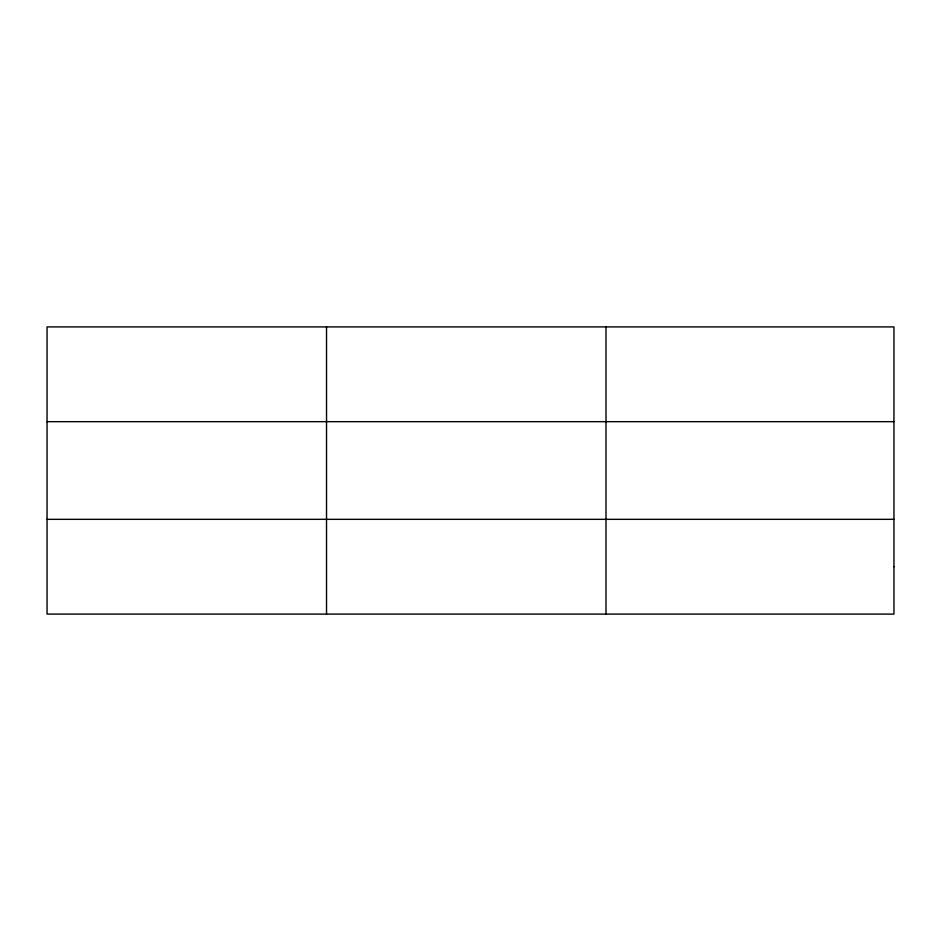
<?xml version="1.0" encoding="UTF-8"?>
<svg xmlns="http://www.w3.org/2000/svg" width="941" height="941" viewBox="0 0 941 941"><rect width="100%" height="100%" fill="white"/><g stroke="black" fill="none" stroke-linecap="round" stroke-linejoin="round"><path stroke-width="1.41" d="M326.527 326.903L326.527 614.097M606.004 326.903L606.004 614.097M47.05 421.674L893.95 421.674M47.05 519.326L893.95 519.326M893.95 566.717L893.95 614.097L47.05 614.097L47.05 326.903L893.95 326.903L893.95 566.717"/></g></svg>
